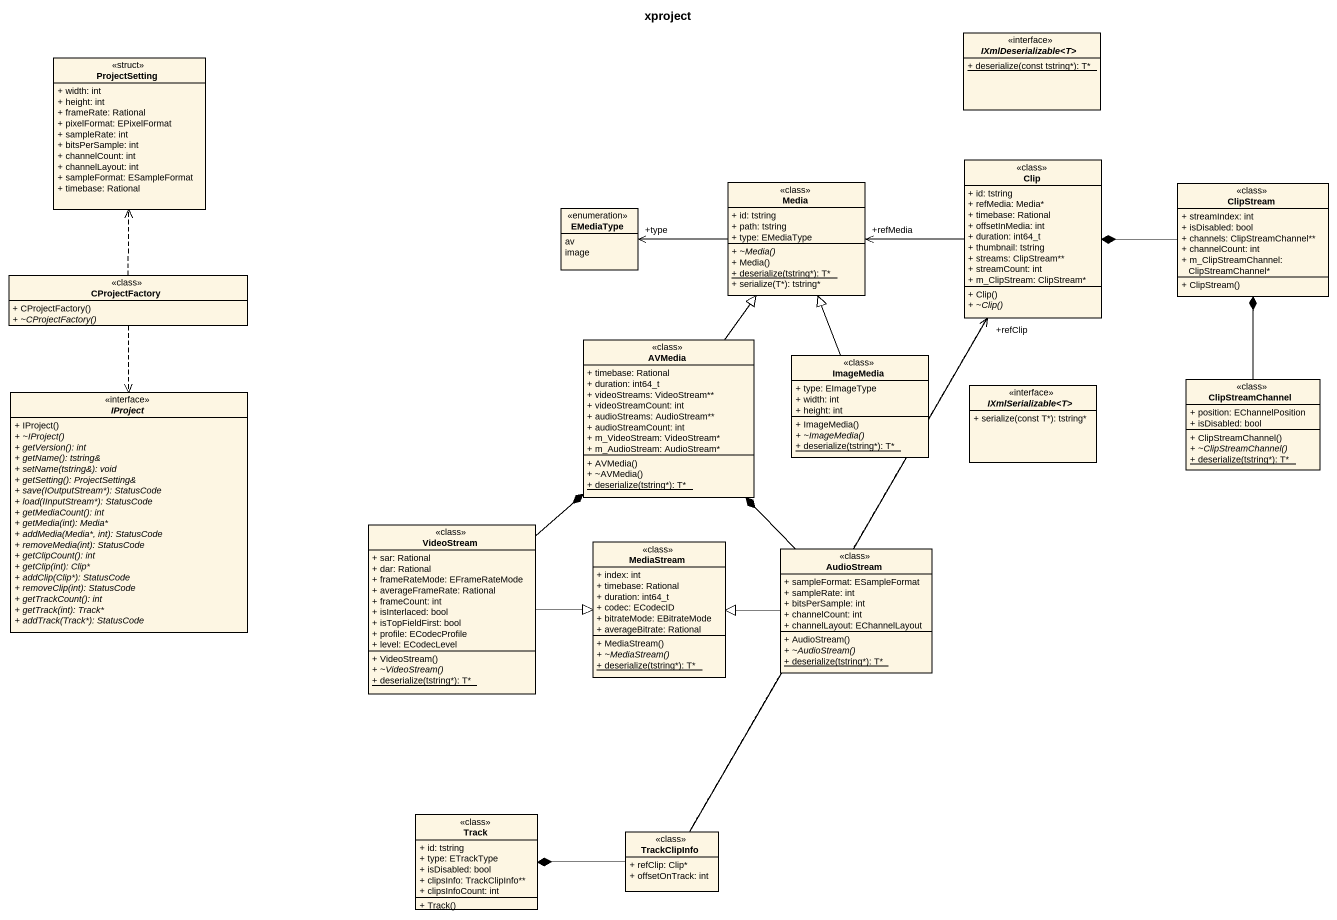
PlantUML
@startuml
title xproject
hide circle
hide empty members
skinparam classAttributeIconSize 0
interface "IXmlDeserializable<T>" as IXmlDeserializable_T {
  {static} + deserialize(const tstring*): T*
}
class ProjectSetting <<struct>> {
  + width: int
  + height: int
  + frameRate: Rational
  + pixelFormat: EPixelFormat
  + sampleRate: int
  + bitsPerSample: int
  + channelCount: int
  + channelLayout: int
  + sampleFormat: ESampleFormat
  + timebase: Rational
}
class Media <<class>> {
  + id: tstring
  + path: tstring
  + type: EMediaType
  {abstract} + ~Media()
  + Media()
  {static} + deserialize(tstring*): T*
  + serialize(T*): tstring*
}
class Clip <<class>> {
  + id: tstring
  + refMedia: Media*
  + timebase: Rational
  + offsetInMedia: int
  + duration: int64_t
  + thumbnail: tstring
  + streams: ClipStream**
  + streamCount: int
  + m_ClipStream: ClipStream*
  + Clip()
  {abstract} + ~Clip()
}
class ClipStream <<class>> {
  + streamIndex: int
  + isDisabled: bool
  + channels: ClipStreamChannel**
  + channelCount: int
  + m_ClipStreamChannel: ClipStreamChannel*
  + ClipStream()
}
enum EMediaType {
  av
  image
}
class CProjectFactory <<class>> {
  + CProjectFactory()
  {abstract} + ~CProjectFactory()
}
class AVMedia <<class>> {
  + timebase: Rational
  + duration: int64_t
  + videoStreams: VideoStream**
  + videoStreamCount: int
  + audioStreams: AudioStream**
  + audioStreamCount: int
  + m_VideoStream: VideoStream*
  + m_AudioStream: AudioStream*
  + AVMedia()
  + ~AVMedia()
  {static} + deserialize(tstring*): T*
}
class ImageMedia <<class>> {
  + type: EImageType
  + width: int
  + height: int
  + ImageMedia()
  {abstract} + ~ImageMedia()
  {static} + deserialize(tstring*): T*
}
interface "IXmlSerializable<T>" as IXmlSerializable_T {
  + serialize(const T*): tstring*
}
class ClipStreamChannel <<class>> {
  + position: EChannelPosition
  + isDisabled: bool
  + ClipStreamChannel()
  {abstract} + ~ClipStreamChannel()
  {static} + deserialize(tstring*): T*
}
interface IProject {
  + IProject()
  {abstract} + ~IProject()
  {abstract} + getVersion(): int
  {abstract} + getName(): tstring&
  {abstract} + setName(tstring&): void
  {abstract} + getSetting(): ProjectSetting&
  {abstract} + save(IOutputStream*): StatusCode
  {abstract} + load(IInputStream*): StatusCode
  {abstract} + getMediaCount(): int
  {abstract} + getMedia(int): Media*
  {abstract} + addMedia(Media*, int): StatusCode
  {abstract} + removeMedia(int): StatusCode
  {abstract} + getClipCount(): int
  {abstract} + getClip(int): Clip*
  {abstract} + addClip(Clip*): StatusCode
  {abstract} + removeClip(int): StatusCode
  {abstract} + getTrackCount(): int
  {abstract} + getTrack(int): Track*
  {abstract} + addTrack(Track*): StatusCode
}
class VideoStream <<class>> {
  + sar: Rational
  + dar: Rational
  + frameRateMode: EFrameRateMode
  + averageFrameRate: Rational
  + frameCount: int
  + isInterlaced: bool
  + isTopFieldFirst: bool
  + profile: ECodecProfile
  + level: ECodecLevel
  + VideoStream()
  {abstract} + ~VideoStream()
  {static} + deserialize(tstring*): T*
}
class MediaStream <<class>> {
  + index: int
  + timebase: Rational
  + duration: int64_t
  + codec: ECodecID
  + bitrateMode: EBitrateMode
  + averageBitrate: Rational
  + MediaStream()
  {abstract} + ~MediaStream()
  {static} + deserialize(tstring*): T*
}
class AudioStream <<class>> {
  + sampleFormat: ESampleFormat
  + sampleRate: int
  + bitsPerSample: int
  + channelCount: int
  + channelLayout: EChannelLayout
  + AudioStream()
  {abstract} + ~AudioStream()
  {static} + deserialize(tstring*): T*
}
class Track <<class>> {
  + id: tstring
  + type: ETrackType
  + isDisabled: bool
  + clipsInfo: TrackClipInfo**
  + clipsInfoCount: int
  + Track()
}
class TrackClipInfo <<class>> {
  + refClip: Clip*
  + offsetOnTrack: int
}
Media .left.> EMediaType
Media -left-> "+type" EMediaType
Clip .left.> Media
Clip -left-> "+refMedia" Media
ClipStream -left-* Clip
CProjectFactory .up.> ProjectSetting
CProjectFactory ..> IProject
AVMedia -up-|> Media
ImageMedia -up-|> Media
ClipStreamChannel -up-* ClipStream
VideoStream -up-* AVMedia
VideoStream -right-|> MediaStream
AudioStream -up-* AVMedia
AudioStream -left-|> MediaStream
TrackClipInfo .up.> Clip
TrackClipInfo -up-> "+refClip" Clip
TrackClipInfo -left-* Track
@enduml
